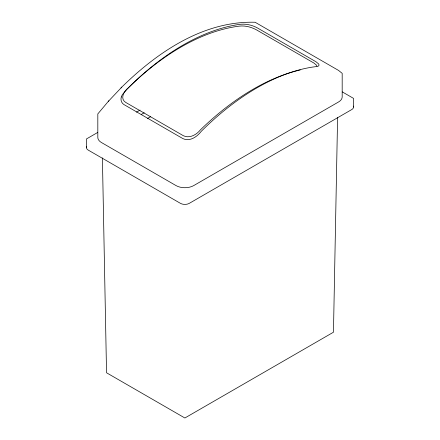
<?xml version="1.0" encoding="UTF-8"?>
<svg xmlns="http://www.w3.org/2000/svg" width="440" height="440" viewBox="0 0 440 440"><rect width="100%" height="100%" fill="white"/><g stroke="black" fill="none" stroke-linecap="round" stroke-linejoin="round"><path stroke-width="0.66" d="M337.596 117.337L333.459 332.216L184.877 418L106.541 372.774L102.405 157.894M121.77 87.131L108.273 101.431L97.818 113.905L97.818 137.456A12.419 7.172 0 0 0 101.453 142.527L176.094 185.62A12.419 7.172 0 0 0 193.655 185.62L338.547 101.97A12.419 7.172 0 0 0 342.183 96.899L342.183 73.343L338.547 70.422L255.123 22.259C203.357 20.801 157.273 52.267 121.77 87.131L121.005 87.939M108.273 101.431L108.895 100.782M97.746 132.429L86.46 138.941L86.46 147.598M136.488 112.162L140.052 110.105M141.24 114.488L144.215 112.767M147.516 118.47L150.496 116.749M342.276 91.883L353.54 98.384L353.54 107.041M316.91 66.132L316.536 65.175L313.858 63.003L256.152 29.684C250.998 26.961 245.064 25.443 239.228 26.136A228.025 133.078 -60.6 0 0 128.067 88.072C123.822 91.19 119.845 98.78 125.659 102.394L183.365 135.713C189.552 138.749 196.531 134.761 200.431 129.844A228.025 130.207 -59.4 0 1 300.229 69.977M353.326 106.112A6.21 3.586 0 0 1 351.72 109.577L189.266 203.368A6.21 3.586 0 0 1 180.483 203.368L88.281 150.134A6.21 3.586 0 0 1 86.675 146.669M121.292 96.987C120.417 99.825 121.401 103.114 124.047 104.632L182.853 138.584C189.811 141.972 197.181 136.697 201.3 131.28A228.025 130.18 -59.5 0 1 312.472 67.094L317.675 66.418L318.709 65.813L319.055 64.983L318.681 63.982L315.953 61.738L257.147 27.786C251.548 24.789 245.003 23.469 238.7 24.503A228.025 133.106 -60.6 0 0 127.529 88.688L122.326 94.661L121.292 96.987"/></g></svg>
